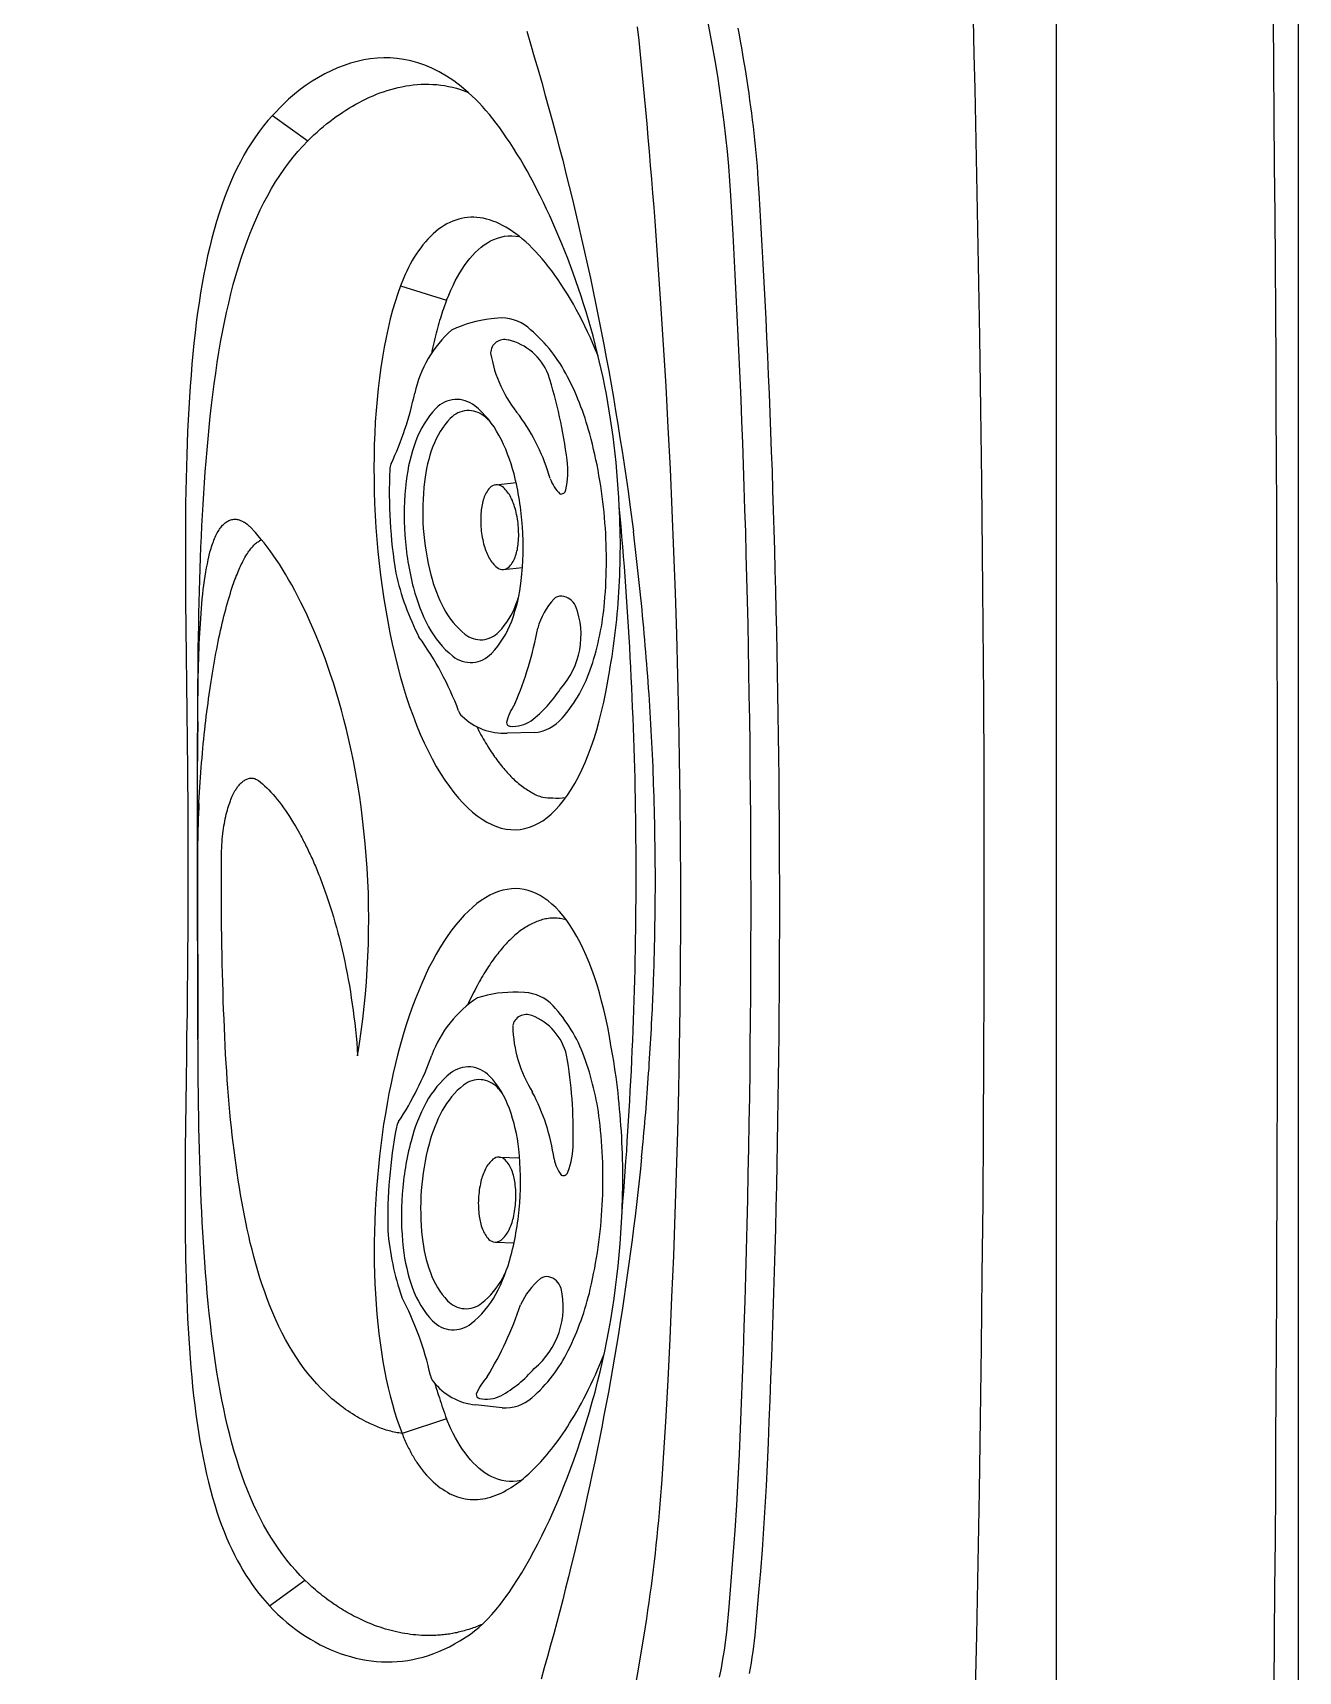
# Model space of a CAD drawing. Extents: x 832 to 912, y 781 to 934.
# Drawn here: x 898.02 to 912.02, y 835.81 to 853.93 of the extents above; entities that cross this region are included whole.
import ezdxf

# ---------------------------------------------------------------- set-up
doc = ezdxf.new("R2010")
doc.units = 0
doc.header["$MEASUREMENT"] = 0
doc.layers.add('1', color=4, linetype='Continuous')
doc.layers.add('SPA', color=2, linetype='Continuous')

# ---------------------------------------------------------------- blocks, each defined once
blk = doc.blocks.new('STANDARD')
at = {"layer": '1', "color": 2}
for p, q in [((0.984, 2.3), (1.28, 2.282)), ((1.162, 0.474), (0.952, 0.472)), ((1.166, -0.466), (0.941, -0.471)), ((0.984, -2.3), (1.056, -2.298))]:
    blk.add_line(p, q, dxfattribs=at)
blk.add_lwpolyline([(0.984, 2.3, 0.194738), (0.662, 2.17, 0.099647), (0.288, 1.626, 0.057272), (0.082, 0.936, 0.043868), (0, 0, 0.043868), (0.082, -0.936, 0.057272), (0.288, -1.626, 0.099647), (0.662, -2.17, 0.194738), (0.984, -2.3, 0.194738)], format="xyb", dxfattribs=at)
for points in [[(1.536, -1.445, 0.188918), (1.753, -1.364, 0.101146), (2.005, -1.027, 0.059435), (2.15, -0.592, 0.045845), (2.216, -0.001, 0.045845), (2.173, 0.591, 0.059435), (2.045, 1.032, 0.101146), (1.806, 1.379, 0.188918), (1.592, 1.468, 0.188918), (1.376, 1.387, 0.101146), (1.123, 1.05, 0.059435), (0.978, 0.615, 0.045845), (0.913, 0.024, 0.045845), (0.955, -0.568, 0.059435), (1.083, -1.009, 0.101146), (1.322, -1.356, 0.188918)], [(1.166, -0.466, 0.191184), (1.234, -0.439, 0.100578), (1.312, -0.328, 0.058587), (1.354, -0.186, 0.045064), (1.371, 0.005, 0.045064), (1.353, 0.196, 0.058587), (1.309, 0.337, 0.100578), (1.231, 0.447, 0.191184), (1.162, 0.474, 0.191184), (1.095, 0.447, 0.100578), (1.017, 0.336, 0.058587), (0.974, 0.194, 0.045064), (0.958, 0.003, 0.045064), (0.976, -0.188, 0.058587), (1.019, -0.329, 0.100578), (1.098, -0.44, 0.191184)]]:
    blk.add_lwpolyline(points, format="xyb", close=True, dxfattribs=at)
at = {"layer": '1', "color": 3}
for points in [[(1.414, -1.311, 0.188918), (1.603, -1.241, 0.101146), (1.823, -0.947, 0.059435), (1.949, -0.568, 0.045845), (2.007, -0.053, 0.045845), (1.969, 0.464, 0.059435), (1.858, 0.848, 0.101146), (1.65, 1.15, 0.188918), (1.463, 1.227, 0.188918), (1.274, 1.157, 0.101146), (1.055, 0.863, 0.010554), (1.026, 0.798, 0.045845)], [(1.172, -1.175, 0.021992), (1.228, -1.234, 0.188918), (1.414, -1.311, 0.188918)]]:
    blk.add_lwpolyline(points, format="xyb", dxfattribs=at)
for centre, radius, start, end in [((1.183, 1.847), 0.366, 80.8518, 118.9625), ((1.235, 2.165), 0.0439, 357.8341, 81.7245), ((1.724, 1.025), 1.349, 122.169, 142.4355), ((0.568, 2.431), 0.76, 322.2664, 339.394), ((1.258, 1.195), 0.889, 132.7569, 196.3026), ((4.562, 0.132), 3.857, 151.6164, 164.6623), ((0.095, 1.439), 0.801, 312.5754, 339.0523), ((0.583, 1.008), 0.188, 199.4752, 259.1487), ((0.567, 0.925), 0.103, 259.1487, 312.5754), ((1.287, -0.625), 0.931, 162.2988, 182.6181), ((0.453, -0.355), 0.0541, 73.5871, 165.6626), ((0.16, -0.575), 0.411, 13.2926, 41.4318), ((2.731, -0.06), 2.211, 190.9737, 211.2098), ((5.417, -0.499), 5.062, 181.9016, 192.9406), ((-0.343, -2.033), 1.443, 4.4001, 34.9907), ((1.085, -1.451), 0.629, 196.8623, 251.9047), ((0.943, -1.903), 0.155, 249.9578, 352.6608)]:
    blk.add_arc(centre, radius, start, end, dxfattribs=at)
at = {"layer": '1', "color": 2}
for centre, radius, start, end in [((1.254, 1.613), 0.669, 40.7757, 87.76), ((1.634, 1.941), 0.168, 15.685, 40.7757), ((5.174, 2.935), 3.51, 195.685, 210.8178), ((-0.652, -0.001), 3.033, 7.7761, 22.0333), ((-3.284, 0.004), 5.652, 352.4729, 4.1121), ((5.378, -2.583), 3.559, 149.904, 163.1848), ((2.153, -0.714), 0.168, 329.904, 352.4729), ((0.729, -1.167), 1.301, 306.4998, 342.6906), ((1.026, -0.938), 1.361, 271.2926, 290.5173)]:
    blk.add_arc(centre, radius, start, end, dxfattribs=at)
blk = doc.blocks.new('2010SOVEREIGN')
at = {"layer": '1', "color": 3}
blk.add_line((76.984, 12.062), (76.984, 80.643), dxfattribs=at)
blk.add_arc((-926.003, 46.385), 1005.433, 358.018772, 1.977457, dxfattribs=at)
at = {"layer": 'SPA', "color": 3, "linetype": 'Continuous'}
for p, q in [((68.314, 55.046), (68.705, 54.763)), ((69.731, 53.163), (70.24, 53.001)), ((68.012, 50.541), (67.999, 50.549)), ((70.24, 40.632), (69.749, 40.471)), ((68.281, 38.566), (68.674, 38.849))]:
    blk.add_line(p, q, dxfattribs=at)
at = {"layer": 'SPA', "color": 4}
blk.add_lwpolyline([(12, 92.705), (67.658, 92.705, -0.414214), (79.658, 80.705), (79.658, 12, -0.414214), (67.658, 0), (12, 0, -0.414214), (0, 12), (0, 80.705, -0.414214)], format="xyb", close=True, dxfattribs=at)
at = {"layer": 'SPA', "color": 3, "linetype": 'Continuous'}
for points in [[(73.384, 54.16), (73.373, 54.323), (73.36, 54.486), (73.345, 54.648), (73.328, 54.809), (73.31, 54.971), (73.289, 55.132), (73.267, 55.292), (73.242, 55.453), (73.217, 55.613), (73.189, 55.773), (73.16, 55.933), (73.129, 56.093)], [(71.126, 55.978), (71.168, 55.836), (71.21, 55.694), (71.252, 55.551), (71.292, 55.409), (71.332, 55.266), (71.372, 55.123), (71.411, 54.98), (71.449, 54.837), (71.487, 54.693), (71.524, 54.549), (71.56, 54.405), (71.596, 54.261), (71.631, 54.116), (71.666, 53.972), (71.7, 53.827), (71.734, 53.682), (71.766, 53.536), (71.799, 53.391), (71.83, 53.245), (71.861, 53.099), (71.891, 52.953), (71.921, 52.807), (71.95, 52.661), (71.978, 52.514), (72.006, 52.367), (72.033, 52.22), (72.059, 52.073), (72.085, 51.926), (72.11, 51.778), (72.135, 51.63), (72.158, 51.482), (72.181, 51.334), (72.204, 51.186), (72.226, 51.038), (72.247, 50.889), (72.267, 50.741), (72.306, 50.443)], [(73.461, 56.009), (73.474, 55.937), (73.487, 55.865), (73.5, 55.793), (73.513, 55.72), (73.525, 55.648), (73.537, 55.576), (73.549, 55.504), (73.56, 55.431), (73.571, 55.359), (73.581, 55.286), (73.591, 55.214), (73.601, 55.141), (73.611, 55.069), (73.62, 54.996), (73.629, 54.923), (73.637, 54.85), (73.645, 54.777), (73.652, 54.704), (73.659, 54.631), (73.666, 54.558), (73.673, 54.485), (73.679, 54.411), (73.684, 54.338), (73.694, 54.19)], [(70.484, 55.297), (70.401, 55.366), (70.319, 55.427), (70.238, 55.48), (70.157, 55.527), (70.078, 55.567), (69.999, 55.6), (69.921, 55.628), (69.844, 55.649), (69.768, 55.665), (69.692, 55.676), (69.618, 55.681), (69.545, 55.682), (69.471, 55.679), (69.397, 55.671), (69.324, 55.659), (69.251, 55.643), (69.178, 55.623), (69.106, 55.599), (69.034, 55.571), (68.963, 55.54), (68.893, 55.505), (68.823, 55.466), (68.755, 55.424), (68.688, 55.379), (68.622, 55.331), (68.557, 55.28), (68.494, 55.225), (68.432, 55.168), (68.314, 55.046)], [(68.705, 54.763), (68.739, 54.797), (68.773, 54.83), (68.808, 54.861), (68.843, 54.892), (68.878, 54.922), (68.914, 54.951), (68.949, 54.979), (68.985, 55.006), (69.02, 55.032), (69.056, 55.057), (69.092, 55.082), (69.128, 55.105), (69.165, 55.128), (69.201, 55.149), (69.238, 55.17), (69.275, 55.19), (69.313, 55.209), (69.35, 55.228), (69.388, 55.246), (69.427, 55.263), (69.465, 55.279), (69.504, 55.294), (69.544, 55.308), (69.584, 55.321), (69.624, 55.333), (69.664, 55.344), (69.705, 55.354), (69.747, 55.363), (69.788, 55.371), (69.83, 55.378), (69.872, 55.383), (69.915, 55.387), (69.958, 55.39), (70.001, 55.391), (70.044, 55.391), (70.088, 55.389), (70.131, 55.386), (70.175, 55.381), (70.219, 55.375), (70.263, 55.367), (70.307, 55.357), (70.351, 55.345), (70.395, 55.331), (70.484, 55.298)], [(72.15, 50.725), (72.145, 50.821), (72.139, 50.917), (72.132, 51.013), (72.123, 51.109), (72.114, 51.206), (72.104, 51.302), (72.093, 51.398), (72.081, 51.494), (72.068, 51.591), (72.054, 51.686), (72.039, 51.779), (72.024, 51.871), (72.008, 51.962), (71.99, 52.053), (71.971, 52.146), (71.951, 52.239), (71.929, 52.332), (71.907, 52.425), (71.884, 52.516), (71.86, 52.607), (71.835, 52.697), (71.81, 52.786), (71.783, 52.874), (71.756, 52.961), (71.728, 53.048), (71.7, 53.133), (71.671, 53.217), (71.641, 53.3), (71.611, 53.383), (71.58, 53.464), (71.548, 53.545), (71.516, 53.625), (71.483, 53.704), (71.45, 53.782), (71.416, 53.859), (71.382, 53.935), (71.347, 54.009), (71.312, 54.083), (71.276, 54.155), (71.24, 54.226), (71.204, 54.296), (71.167, 54.364), (71.13, 54.431), (71.093, 54.496), (71.056, 54.56), (71.018, 54.622), (70.98, 54.683), (70.942, 54.742), (70.904, 54.799), (70.866, 54.854), (70.828, 54.907), (70.79, 54.958), (70.752, 55.008), (70.714, 55.055), (70.675, 55.101), (70.637, 55.144), (70.599, 55.186), (70.56, 55.225), (70.484, 55.297)], [(68.314, 55.046), (68.265, 54.991), (68.217, 54.932), (68.171, 54.871), (68.126, 54.808), (68.082, 54.743), (68.04, 54.675), (67.999, 54.605), (67.96, 54.533), (67.922, 54.458), (67.885, 54.381), (67.85, 54.302), (67.817, 54.221), (67.785, 54.138), (67.754, 54.052), (67.725, 53.964), (67.697, 53.874), (67.67, 53.782), (67.645, 53.688), (67.621, 53.592), (67.598, 53.494), (67.577, 53.394), (67.557, 53.292), (67.537, 53.188), (67.52, 53.083), (67.503, 52.975), (67.487, 52.866), (67.472, 52.755), (67.459, 52.642), (67.446, 52.528), (67.434, 52.411), (67.424, 52.294), (67.414, 52.174), (67.405, 52.053), (67.397, 51.93), (67.389, 51.806), (67.383, 51.68), (67.377, 51.552), (67.371, 51.423), (67.367, 51.293), (67.363, 51.161), (67.36, 51.028), (67.357, 50.893), (67.355, 50.756), (67.353, 50.618), (67.352, 50.478), (67.352, 50.336), (67.352, 50.192), (67.352, 50.047), (67.353, 49.901), (67.354, 49.753), (67.355, 49.604), (67.356, 49.453), (67.358, 49.302), (67.36, 49.149), (67.362, 48.994), (67.364, 48.839), (67.365, 48.683), (67.367, 48.526), (67.369, 48.368), (67.371, 48.209), (67.373, 48.05), (67.374, 47.89), (67.376, 47.729), (67.378, 47.406)], [(67.488, 48.345), (67.489, 48.481), (67.49, 48.616), (67.491, 48.751), (67.492, 48.885), (67.493, 49.018), (67.495, 49.15), (67.497, 49.28), (67.499, 49.41), (67.501, 49.537), (67.504, 49.664), (67.507, 49.788), (67.511, 49.911), (67.514, 50.032), (67.519, 50.153), (67.523, 50.272), (67.529, 50.391), (67.534, 50.509), (67.541, 50.627), (67.547, 50.745), (67.555, 50.864), (67.563, 50.983), (67.572, 51.103), (67.581, 51.224), (67.591, 51.346), (67.602, 51.47), (67.614, 51.594), (67.627, 51.717), (67.64, 51.84), (67.655, 51.96), (67.67, 52.079), (67.687, 52.197), (67.704, 52.313), (67.722, 52.427), (67.742, 52.539), (67.762, 52.649), (67.784, 52.758), (67.807, 52.865), (67.831, 52.97), (67.856, 53.073), (67.882, 53.175), (67.91, 53.274), (67.939, 53.372), (67.969, 53.468), (68.001, 53.562), (68.034, 53.654), (68.069, 53.744), (68.104, 53.831), (68.142, 53.917), (68.18, 54), (68.221, 54.081), (68.262, 54.16), (68.305, 54.236), (68.35, 54.31), (68.396, 54.382), (68.444, 54.451), (68.493, 54.518), (68.544, 54.583), (68.596, 54.646), (68.705, 54.763)], [(73.694, 54.19), (73.705, 53.996), (73.717, 53.8), (73.728, 53.602), (73.738, 53.403), (73.749, 53.203), (73.759, 53), (73.769, 52.797), (73.779, 52.592), (73.788, 52.385), (73.797, 52.177), (73.806, 51.968), (73.815, 51.757), (73.823, 51.545), (73.831, 51.331), (73.839, 51.116), (73.846, 50.899), (73.853, 50.681), (73.859, 50.461), (73.866, 50.241), (73.872, 50.018), (73.877, 49.795), (73.883, 49.57), (73.888, 49.343), (73.892, 49.116), (73.897, 48.887), (73.901, 48.656), (73.904, 48.425), (73.908, 48.191), (73.91, 47.957), (73.913, 47.721), (73.915, 47.484), (73.917, 47.247), (73.918, 47.009), (73.919, 46.772), (73.92, 46.535), (73.92, 46.297), (73.92, 46.06), (73.919, 45.822), (73.918, 45.585), (73.917, 45.348), (73.915, 45.11), (73.913, 44.873), (73.91, 44.635), (73.908, 44.398), (73.904, 44.161), (73.901, 43.923), (73.896, 43.686), (73.892, 43.449), (73.887, 43.211), (73.882, 42.974), (73.876, 42.737), (73.87, 42.5), (73.863, 42.263), (73.856, 42.025), (73.849, 41.788), (73.841, 41.551), (73.833, 41.314), (73.824, 41.077), (73.815, 40.84), (73.805, 40.603), (73.795, 40.367), (73.785, 40.13), (73.773, 39.893), (73.76, 39.656), (73.745, 39.42), (73.729, 39.184), (73.711, 38.948), (73.691, 38.712), (73.648, 38.24)], [(73.338, 38.276), (73.364, 38.556), (73.389, 38.837), (73.411, 39.118), (73.431, 39.399), (73.449, 39.68), (73.464, 39.961), (73.478, 40.243), (73.49, 40.524), (73.501, 40.806), (73.512, 41.088), (73.522, 41.369), (73.532, 41.651), (73.541, 41.933), (73.549, 42.215), (73.557, 42.497), (73.564, 42.779), (73.571, 43.062), (73.577, 43.344), (73.583, 43.626), (73.588, 43.908), (73.592, 44.19), (73.596, 44.473), (73.599, 44.755), (73.602, 45.037), (73.604, 45.319), (73.605, 45.602), (73.606, 45.884), (73.607, 46.166), (73.607, 46.449), (73.606, 46.729), (73.605, 47.007), (73.604, 47.284), (73.602, 47.558), (73.599, 47.83), (73.596, 48.101), (73.592, 48.369), (73.588, 48.635), (73.584, 48.899), (73.579, 49.161), (73.574, 49.421), (73.568, 49.679), (73.561, 49.935), (73.555, 50.189), (73.548, 50.44), (73.54, 50.689), (73.532, 50.937), (73.524, 51.181), (73.515, 51.424), (73.506, 51.665), (73.497, 51.903), (73.487, 52.139), (73.477, 52.373), (73.466, 52.604), (73.455, 52.834), (73.444, 53.06), (73.433, 53.285), (73.421, 53.507), (73.409, 53.727), (73.384, 54.16)], [(71.916, 52.387), (71.888, 52.455), (71.859, 52.522), (71.83, 52.588), (71.8, 52.653), (71.769, 52.717), (71.738, 52.779), (71.707, 52.84), (71.675, 52.9), (71.642, 52.958), (71.609, 53.015), (71.576, 53.07), (71.542, 53.125), (71.508, 53.177), (71.474, 53.228), (71.439, 53.278), (71.404, 53.326), (71.368, 53.372), (71.333, 53.416), (71.297, 53.459), (71.261, 53.5), (71.224, 53.54), (71.188, 53.577), (71.152, 53.613), (71.115, 53.647), (71.078, 53.679), (71.042, 53.709), (71.005, 53.737), (70.969, 53.763), (70.932, 53.787), (70.896, 53.809), (70.86, 53.83), (70.824, 53.848), (70.788, 53.864), (70.752, 53.878), (70.716, 53.89), (70.68, 53.9), (70.645, 53.908), (70.61, 53.914), (70.576, 53.918), (70.541, 53.92), (70.507, 53.92), (70.473, 53.918), (70.44, 53.914), (70.407, 53.907), (70.374, 53.899), (70.341, 53.889), (70.308, 53.877), (70.276, 53.862), (70.244, 53.846), (70.213, 53.828), (70.182, 53.808), (70.151, 53.786), (70.121, 53.762), (70.091, 53.736), (70.062, 53.708), (70.033, 53.679), (70.006, 53.648), (69.979, 53.616), (69.954, 53.583), (69.929, 53.549), (69.905, 53.513), (69.882, 53.477), (69.86, 53.44), (69.839, 53.402), (69.818, 53.364), (69.799, 53.324), (69.781, 53.285), (69.763, 53.244), (69.731, 53.163)], [(70.24, 53.001), (70.264, 53.059), (70.287, 53.114), (70.312, 53.166), (70.336, 53.215), (70.361, 53.261), (70.386, 53.304), (70.412, 53.346), (70.439, 53.386), (70.467, 53.425), (70.496, 53.462), (70.526, 53.496), (70.557, 53.529), (70.589, 53.56), (70.622, 53.588), (70.656, 53.614), (70.692, 53.637), (70.727, 53.658), (70.764, 53.675), (70.802, 53.69), (70.841, 53.701), (70.88, 53.709), (70.92, 53.714), (70.961, 53.715), (71.045, 53.706)], [(69.731, 53.163), (69.7, 53.077), (69.671, 52.986), (69.644, 52.893), (69.618, 52.795), (69.594, 52.694), (69.571, 52.59), (69.55, 52.483), (69.531, 52.373), (69.513, 52.259), (69.497, 52.143), (69.483, 52.025), (69.471, 51.904), (69.461, 51.782), (69.452, 51.658), (69.446, 51.532), (69.441, 51.405), (69.438, 51.277), (69.437, 51.148), (69.438, 51.018), (69.44, 50.887), (69.445, 50.755), (69.451, 50.623), (69.459, 50.49), (69.469, 50.357), (69.481, 50.224), (69.495, 50.092), (69.51, 49.961), (69.527, 49.831), (69.546, 49.702), (69.567, 49.574), (69.59, 49.448), (69.614, 49.323), (69.64, 49.201), (69.668, 49.08), (69.697, 48.961), (69.728, 48.845), (69.761, 48.731), (69.795, 48.62), (69.832, 48.511), (69.869, 48.405), (69.909, 48.303), (69.95, 48.204), (69.992, 48.109), (70.035, 48.018), (70.08, 47.931), (70.126, 47.847), (70.173, 47.768), (70.222, 47.694), (70.271, 47.624), (70.321, 47.558), (70.371, 47.497), (70.423, 47.441), (70.474, 47.389), (70.527, 47.342), (70.58, 47.3), (70.633, 47.263), (70.686, 47.231), (70.739, 47.204), (70.792, 47.183), (70.845, 47.166), (70.898, 47.154), (70.951, 47.148), (71.003, 47.147), (71.055, 47.151), (71.106, 47.16), (71.156, 47.174), (71.206, 47.194), (71.255, 47.218), (71.304, 47.247), (71.351, 47.282), (71.398, 47.321), (71.444, 47.366), (71.489, 47.415), (71.533, 47.469), (71.576, 47.528), (71.618, 47.591), (71.659, 47.66), (71.698, 47.732), (71.736, 47.809), (71.772, 47.89), (71.807, 47.975), (71.84, 48.063), (71.871, 48.155), (71.901, 48.251), (71.929, 48.35), (71.955, 48.453), (71.98, 48.558), (72.002, 48.667), (72.041, 48.893)], [(67.624, 50.216), (67.63, 50.237), (67.636, 50.257), (67.642, 50.276), (67.648, 50.296), (67.655, 50.314), (67.661, 50.332), (67.668, 50.35), (67.675, 50.367), (67.682, 50.383), (67.69, 50.399), (67.697, 50.414), (67.705, 50.429), (67.713, 50.443), (67.721, 50.456), (67.729, 50.469), (67.738, 50.481), (67.746, 50.492), (67.755, 50.503), (67.764, 50.514), (67.774, 50.523), (67.783, 50.532), (67.793, 50.54), (67.803, 50.548), (67.813, 50.554), (67.823, 50.56), (67.834, 50.566), (67.844, 50.57), (67.855, 50.574), (67.866, 50.577), (67.878, 50.579), (67.889, 50.58), (67.901, 50.58), (67.912, 50.58), (67.924, 50.578), (67.936, 50.576), (67.948, 50.572), (67.961, 50.568), (67.973, 50.563), (67.999, 50.549)], [(68.063, 50.499), (68.059, 50.502), (68.056, 50.505), (68.053, 50.508), (68.05, 50.511), (68.047, 50.514), (68.043, 50.517), (68.04, 50.519), (68.037, 50.522), (68.034, 50.525), (68.03, 50.527), (68.027, 50.53), (68.024, 50.532), (68.021, 50.535), (68.018, 50.537), (68.015, 50.539), (68.011, 50.541), (68.008, 50.543), (68.005, 50.545), (67.999, 50.549)], [(72.041, 48.893), (72.051, 48.95), (72.061, 49.006), (72.07, 49.063), (72.078, 49.121), (72.087, 49.179), (72.095, 49.237), (72.102, 49.296), (72.109, 49.355), (72.116, 49.414), (72.122, 49.473), (72.128, 49.533), (72.133, 49.593), (72.138, 49.653), (72.142, 49.714), (72.146, 49.774), (72.15, 49.836), (72.153, 49.897), (72.156, 49.959), (72.158, 50.021), (72.159, 50.083), (72.161, 50.146), (72.161, 50.209), (72.162, 50.272), (72.162, 50.336), (72.161, 50.4), (72.16, 50.464), (72.158, 50.529), (72.156, 50.594), (72.15, 50.725)], [(72.181, 42.925), (72.19, 43.037), (72.199, 43.148), (72.208, 43.259), (72.216, 43.37), (72.224, 43.482), (72.232, 43.593), (72.239, 43.704), (72.246, 43.815), (72.253, 43.927), (72.26, 44.038), (72.266, 44.149), (72.272, 44.261), (72.278, 44.372), (72.284, 44.483), (72.289, 44.595), (72.294, 44.706), (72.299, 44.818), (72.303, 44.929), (72.307, 45.041), (72.311, 45.152), (72.315, 45.264), (72.318, 45.375), (72.321, 45.486), (72.324, 45.598), (72.326, 45.709), (72.328, 45.821), (72.33, 45.932), (72.332, 46.044), (72.333, 46.155), (72.334, 46.267), (72.335, 46.378), (72.336, 46.49), (72.336, 46.601), (72.336, 46.713), (72.336, 46.824), (72.335, 46.936), (72.334, 47.048), (72.333, 47.159), (72.332, 47.271), (72.33, 47.382), (72.328, 47.494), (72.326, 47.605), (72.324, 47.717), (72.321, 47.829), (72.318, 47.94), (72.315, 48.052), (72.311, 48.163), (72.307, 48.275), (72.303, 48.386), (72.298, 48.498), (72.294, 48.61), (72.289, 48.721), (72.283, 48.833), (72.278, 48.944), (72.272, 49.055), (72.266, 49.167), (72.26, 49.278), (72.253, 49.39), (72.246, 49.501), (72.239, 49.612), (72.231, 49.724), (72.223, 49.835), (72.215, 49.946), (72.207, 50.057), (72.198, 50.169), (72.189, 50.28), (72.18, 50.391), (72.17, 50.502), (72.15, 50.725)], [(69.257, 44.648), (69.278, 44.782), (69.297, 44.918), (69.314, 45.054), (69.329, 45.191), (69.343, 45.329), (69.354, 45.467), (69.363, 45.606), (69.37, 45.745), (69.375, 45.885), (69.378, 46.025), (69.379, 46.165), (69.378, 46.304), (69.375, 46.444), (69.369, 46.583), (69.362, 46.721), (69.352, 46.859), (69.341, 46.996), (69.327, 47.132), (69.312, 47.267), (69.295, 47.401), (69.276, 47.533), (69.255, 47.661), (69.233, 47.786), (69.21, 47.908), (69.185, 48.027), (69.159, 48.143), (69.133, 48.256), (69.105, 48.365), (69.077, 48.471), (69.048, 48.574), (69.018, 48.673), (68.988, 48.77), (68.958, 48.863), (68.927, 48.953), (68.896, 49.04), (68.864, 49.126), (68.831, 49.209), (68.799, 49.29), (68.765, 49.368), (68.732, 49.444), (68.698, 49.518), (68.664, 49.59), (68.63, 49.66), (68.596, 49.727), (68.562, 49.792), (68.528, 49.854), (68.493, 49.915), (68.459, 49.973), (68.425, 50.029), (68.391, 50.082), (68.357, 50.134), (68.324, 50.183), (68.29, 50.23), (68.257, 50.275), (68.224, 50.318), (68.191, 50.358), (68.158, 50.397), (68.126, 50.433), (68.063, 50.499)], [(72.525, 47.777), (72.523, 47.844), (72.52, 47.911), (72.517, 47.978), (72.514, 48.045), (72.51, 48.112), (72.507, 48.179), (72.503, 48.246), (72.5, 48.313), (72.496, 48.38), (72.492, 48.446), (72.488, 48.513), (72.483, 48.58), (72.479, 48.647), (72.474, 48.714), (72.469, 48.781), (72.465, 48.847), (72.46, 48.914), (72.454, 48.981), (72.449, 49.047), (72.444, 49.114), (72.438, 49.181), (72.432, 49.247), (72.427, 49.314), (72.421, 49.381), (72.414, 49.447), (72.408, 49.514), (72.402, 49.58), (72.395, 49.647), (72.388, 49.713), (72.382, 49.78), (72.375, 49.846), (72.368, 49.913), (72.36, 49.979), (72.353, 50.045), (72.345, 50.112), (72.338, 50.178), (72.33, 50.244), (72.322, 50.31), (72.306, 50.443)], [(67.486, 47.907), (67.487, 47.978), (67.487, 48.049), (67.487, 48.119), (67.487, 48.188), (67.488, 48.256), (67.488, 48.324), (67.489, 48.392), (67.489, 48.459), (67.49, 48.525), (67.491, 48.591), (67.492, 48.656), (67.493, 48.72), (67.494, 48.784), (67.495, 48.847), (67.497, 48.909), (67.498, 48.97), (67.5, 49.03), (67.502, 49.09), (67.504, 49.148), (67.506, 49.206), (67.509, 49.263), (67.512, 49.319), (67.515, 49.374), (67.518, 49.429), (67.522, 49.484), (67.525, 49.539), (67.53, 49.592), (67.534, 49.646), (67.539, 49.699), (67.545, 49.751), (67.55, 49.802), (67.557, 49.852), (67.563, 49.902), (67.57, 49.951), (67.578, 49.998), (67.586, 50.044), (67.595, 50.089), (67.604, 50.133), (67.624, 50.216)], [(67.893, 49.892), (67.9, 49.913), (67.908, 49.933), (67.915, 49.952), (67.923, 49.971), (67.931, 49.99), (67.938, 50.009), (67.946, 50.027), (67.954, 50.045), (67.962, 50.062), (67.97, 50.08), (67.978, 50.096), (67.986, 50.113), (67.995, 50.128), (68.003, 50.144), (68.011, 50.159), (68.02, 50.174), (68.028, 50.188), (68.037, 50.201), (68.046, 50.215), (68.055, 50.227), (68.063, 50.24), (68.072, 50.251), (68.081, 50.263), (68.091, 50.273), (68.1, 50.284), (68.109, 50.293), (68.118, 50.302), (68.128, 50.311), (68.137, 50.319), (68.147, 50.326), (68.157, 50.332), (68.166, 50.338), (68.176, 50.344), (68.196, 50.352)], [(67.486, 46.825), (67.486, 46.882), (67.487, 46.94), (67.488, 46.997), (67.489, 47.054), (67.49, 47.111), (67.491, 47.168), (67.493, 47.225), (67.495, 47.282), (67.497, 47.338), (67.5, 47.395), (67.502, 47.451), (67.505, 47.506), (67.508, 47.562), (67.512, 47.617), (67.515, 47.672), (67.519, 47.726), (67.523, 47.78), (67.527, 47.834), (67.531, 47.887), (67.536, 47.94), (67.54, 47.993), (67.545, 48.045), (67.55, 48.097), (67.555, 48.149), (67.56, 48.2), (67.566, 48.251), (67.571, 48.301), (67.577, 48.351), (67.583, 48.401), (67.589, 48.45), (67.595, 48.499), (67.602, 48.548), (67.608, 48.596), (67.615, 48.644), (67.622, 48.691), (67.629, 48.738), (67.636, 48.785), (67.643, 48.831), (67.651, 48.877), (67.658, 48.922), (67.666, 48.967), (67.674, 49.011), (67.682, 49.055), (67.69, 49.099), (67.698, 49.142), (67.706, 49.185), (67.715, 49.227), (67.723, 49.269), (67.732, 49.31), (67.741, 49.351), (67.75, 49.391), (67.76, 49.431), (67.769, 49.47), (67.778, 49.508), (67.788, 49.546), (67.798, 49.584), (67.808, 49.621), (67.818, 49.657), (67.828, 49.692), (67.839, 49.727), (67.849, 49.762), (67.86, 49.796), (67.871, 49.828), (67.893, 49.892)], [(67.488, 48.345), (67.488, 48.323), (67.488, 48.301), (67.488, 48.28), (67.488, 48.258), (67.488, 48.236), (67.487, 48.214), (67.487, 48.192), (67.487, 48.17), (67.487, 48.148), (67.487, 48.126), (67.487, 48.105), (67.487, 48.083), (67.487, 48.061), (67.487, 48.039), (67.487, 48.017), (67.487, 47.995), (67.487, 47.973), (67.487, 47.951), (67.486, 47.907)], [(67.486, 46.882), (67.486, 46.917), (67.486, 46.951), (67.486, 46.986), (67.486, 47.02), (67.486, 47.055), (67.486, 47.09), (67.486, 47.124), (67.486, 47.159), (67.486, 47.193), (67.486, 47.228), (67.486, 47.262), (67.486, 47.297), (67.486, 47.331), (67.486, 47.365), (67.486, 47.4), (67.486, 47.434), (67.486, 47.468), (67.486, 47.503), (67.486, 47.537), (67.486, 47.571), (67.486, 47.605), (67.486, 47.639), (67.486, 47.673), (67.486, 47.707), (67.486, 47.74), (67.486, 47.774), (67.486, 47.808), (67.486, 47.841), (67.486, 47.907)], [(67.893, 47.563), (67.9, 47.576), (67.908, 47.588), (67.915, 47.599), (67.923, 47.61), (67.93, 47.621), (67.938, 47.631), (67.946, 47.641), (67.954, 47.65), (67.962, 47.658), (67.97, 47.666), (67.978, 47.674), (67.987, 47.681), (67.995, 47.687), (68.004, 47.693), (68.013, 47.698), (68.023, 47.703), (68.032, 47.707), (68.041, 47.711), (68.051, 47.714), (68.06, 47.716), (68.07, 47.717), (68.08, 47.718), (68.09, 47.718), (68.1, 47.717), (68.109, 47.715), (68.119, 47.712), (68.129, 47.708), (68.139, 47.703), (68.159, 47.691)], [(68.159, 47.691), (68.182, 47.673), (68.205, 47.653), (68.228, 47.633), (68.252, 47.611), (68.275, 47.587), (68.298, 47.563), (68.322, 47.537), (68.345, 47.51), (68.368, 47.482), (68.391, 47.453), (68.414, 47.422), (68.436, 47.391), (68.459, 47.359), (68.481, 47.326), (68.504, 47.292), (68.526, 47.257), (68.548, 47.221), (68.57, 47.185), (68.612, 47.11)], [(72.548, 46.353), (72.548, 46.389), (72.548, 46.425), (72.549, 46.46), (72.549, 46.496), (72.549, 46.532), (72.549, 46.567), (72.549, 46.603), (72.549, 46.638), (72.549, 46.674), (72.549, 46.71), (72.548, 46.745), (72.548, 46.781), (72.548, 46.816), (72.548, 46.852), (72.547, 46.888), (72.547, 46.923), (72.546, 46.959), (72.546, 46.994), (72.545, 47.03), (72.545, 47.066), (72.544, 47.101), (72.544, 47.137), (72.543, 47.172), (72.542, 47.208), (72.542, 47.244), (72.541, 47.279), (72.54, 47.315), (72.539, 47.35), (72.538, 47.386), (72.537, 47.422), (72.536, 47.457), (72.535, 47.493), (72.534, 47.528), (72.533, 47.564), (72.532, 47.599), (72.53, 47.635), (72.529, 47.671), (72.528, 47.706), (72.525, 47.777)], [(67.75, 46.808), (67.75, 46.843), (67.751, 46.878), (67.752, 46.912), (67.754, 46.946), (67.755, 46.979), (67.758, 47.011), (67.76, 47.043), (67.763, 47.073), (67.767, 47.104), (67.77, 47.133), (67.774, 47.162), (67.778, 47.189), (67.783, 47.217), (67.788, 47.243), (67.793, 47.269), (67.798, 47.294), (67.804, 47.318), (67.81, 47.341), (67.816, 47.364), (67.822, 47.385), (67.828, 47.407), (67.835, 47.427), (67.842, 47.446), (67.849, 47.465), (67.856, 47.483), (67.863, 47.501), (67.87, 47.517), (67.878, 47.533), (67.893, 47.563)], [(67.378, 47.406), (67.378, 47.404), (67.378, 47.402), (67.378, 47.4), (67.378, 47.398), (67.378, 47.396), (67.378, 47.394), (67.378, 47.392), (67.378, 47.39), (67.378, 47.388), (67.378, 47.386), (67.378, 47.384), (67.378, 47.382), (67.378, 47.38), (67.378, 47.377), (67.378, 47.375), (67.378, 47.373), (67.378, 47.371), (67.378, 47.369), (67.378, 47.365)], [(67.378, 47.365), (67.378, 47.338), (67.379, 47.311), (67.379, 47.284), (67.379, 47.257), (67.379, 47.23), (67.379, 47.203), (67.379, 47.175), (67.379, 47.148), (67.379, 47.121), (67.38, 47.094), (67.38, 47.067), (67.38, 47.04), (67.38, 47.013), (67.38, 46.986), (67.38, 46.959), (67.38, 46.932), (67.38, 46.905), (67.38, 46.878), (67.38, 46.825)], [(67.502, 47.436), (67.5, 47.406), (67.499, 47.375), (67.497, 47.344), (67.496, 47.314), (67.495, 47.283), (67.494, 47.252), (67.493, 47.222), (67.492, 47.191), (67.491, 47.16), (67.49, 47.129), (67.489, 47.099), (67.489, 47.068), (67.488, 47.037), (67.487, 47.006), (67.487, 46.976), (67.487, 46.945), (67.486, 46.914), (67.486, 46.883), (67.486, 46.822)], [(68.612, 47.11), (68.621, 47.094), (68.629, 47.078), (68.638, 47.062), (68.646, 47.046), (68.655, 47.03), (68.663, 47.014), (68.672, 46.997), (68.68, 46.98), (68.689, 46.963), (68.697, 46.946), (68.706, 46.929), (68.714, 46.911), (68.722, 46.893), (68.731, 46.875), (68.739, 46.857), (68.747, 46.839), (68.756, 46.821), (68.764, 46.802), (68.772, 46.783), (68.78, 46.764), (68.789, 46.745), (68.797, 46.726), (68.805, 46.706), (68.813, 46.687), (68.821, 46.667), (68.829, 46.647), (68.837, 46.627), (68.845, 46.606), (68.861, 46.565)], [(67.38, 46.825), (67.38, 46.682), (67.38, 46.54), (67.38, 46.398), (67.379, 46.256), (67.378, 46.114), (67.378, 45.973), (67.377, 45.832), (67.376, 45.691), (67.374, 45.55), (67.373, 45.41), (67.371, 45.271), (67.37, 45.131), (67.368, 44.993), (67.366, 44.856), (67.365, 44.72), (67.363, 44.586), (67.361, 44.453), (67.359, 44.32), (67.357, 44.19), (67.356, 44.06), (67.354, 43.932), (67.353, 43.805), (67.351, 43.68), (67.35, 43.556), (67.349, 43.434), (67.349, 43.313), (67.348, 43.193), (67.348, 43.075), (67.348, 42.96), (67.349, 42.846), (67.349, 42.734), (67.351, 42.624), (67.352, 42.514), (67.354, 42.404), (67.357, 42.295), (67.36, 42.186), (67.363, 42.075), (67.367, 41.965), (67.372, 41.854), (67.377, 41.743), (67.383, 41.633), (67.389, 41.523), (67.396, 41.414), (67.404, 41.306), (67.413, 41.199), (67.422, 41.093), (67.432, 40.989), (67.443, 40.886), (67.455, 40.784), (67.468, 40.684), (67.482, 40.585), (67.497, 40.488), (67.512, 40.392), (67.529, 40.297), (67.547, 40.204), (67.566, 40.112), (67.586, 40.022), (67.607, 39.934), (67.629, 39.847), (67.652, 39.764), (67.676, 39.683), (67.701, 39.605), (67.726, 39.529), (67.753, 39.456), (67.78, 39.386), (67.807, 39.319), (67.836, 39.253), (67.865, 39.191), (67.894, 39.13), (67.925, 39.072), (67.956, 39.015), (67.988, 38.959), (68.022, 38.905), (68.056, 38.852), (68.091, 38.8), (68.128, 38.751), (68.165, 38.702), (68.203, 38.655), (68.281, 38.566)], [(67.486, 46.825), (67.486, 46.828), (67.486, 46.831), (67.486, 46.833), (67.486, 46.836), (67.486, 46.839), (67.486, 46.842), (67.486, 46.845), (67.486, 46.848), (67.486, 46.851), (67.486, 46.854), (67.486, 46.856), (67.486, 46.859), (67.486, 46.862), (67.486, 46.865), (67.486, 46.868), (67.486, 46.871), (67.486, 46.874), (67.486, 46.877), (67.486, 46.882)], [(68.674, 38.849), (68.622, 38.901), (68.572, 38.956), (68.523, 39.012), (68.475, 39.07), (68.429, 39.13), (68.384, 39.193), (68.34, 39.257), (68.298, 39.324), (68.257, 39.392), (68.217, 39.463), (68.179, 39.535), (68.142, 39.61), (68.106, 39.686), (68.072, 39.765), (68.039, 39.845), (68.007, 39.927), (67.977, 40.011), (67.947, 40.097), (67.919, 40.184), (67.893, 40.274), (67.867, 40.365), (67.843, 40.457), (67.819, 40.551), (67.797, 40.647), (67.776, 40.744), (67.756, 40.843), (67.736, 40.943), (67.718, 41.045), (67.701, 41.148), (67.685, 41.253), (67.669, 41.359), (67.655, 41.467), (67.641, 41.575), (67.628, 41.686), (67.616, 41.797), (67.605, 41.91), (67.594, 42.024), (67.584, 42.138), (67.575, 42.252), (67.566, 42.364), (67.559, 42.476), (67.551, 42.587), (67.544, 42.698), (67.538, 42.809), (67.533, 42.921), (67.527, 43.033), (67.523, 43.147), (67.518, 43.261), (67.514, 43.377), (67.511, 43.494), (67.508, 43.612), (67.505, 43.732), (67.502, 43.854), (67.5, 43.978), (67.498, 44.103), (67.496, 44.231), (67.495, 44.359), (67.494, 44.489), (67.492, 44.621), (67.492, 44.754), (67.491, 44.888), (67.49, 45.023), (67.489, 45.158), (67.489, 45.295), (67.489, 45.432), (67.488, 45.57), (67.488, 45.708), (67.488, 45.847), (67.487, 45.985), (67.487, 46.124), (67.487, 46.263), (67.487, 46.402), (67.487, 46.542), (67.486, 46.822)], [(67.486, 46.822), (67.486, 46.722), (67.486, 46.621), (67.486, 46.521), (67.486, 46.421), (67.487, 46.321), (67.487, 46.221), (67.487, 46.121), (67.487, 46.021), (67.487, 45.921), (67.487, 45.822), (67.488, 45.722), (67.488, 45.622), (67.488, 45.523), (67.488, 45.424), (67.489, 45.324), (67.489, 45.225), (67.49, 45.126), (67.49, 45.028), (67.491, 44.83)], [(68.9, 40.923), (68.851, 40.971), (68.804, 41.022), (68.757, 41.075), (68.711, 41.13), (68.667, 41.188), (68.623, 41.248), (68.581, 41.31), (68.539, 41.374), (68.499, 41.441), (68.46, 41.51), (68.423, 41.582), (68.386, 41.655), (68.352, 41.73), (68.318, 41.806), (68.287, 41.882), (68.257, 41.959), (68.229, 42.037), (68.202, 42.115), (68.177, 42.193), (68.153, 42.271), (68.131, 42.349), (68.109, 42.427), (68.089, 42.504), (68.07, 42.581), (68.053, 42.657), (68.036, 42.732), (68.02, 42.807), (68.005, 42.882), (67.991, 42.958), (67.977, 43.035), (67.963, 43.113), (67.95, 43.193), (67.937, 43.273), (67.925, 43.354), (67.913, 43.437), (67.902, 43.519), (67.891, 43.603), (67.88, 43.686), (67.87, 43.77), (67.861, 43.855), (67.852, 43.94), (67.844, 44.026), (67.836, 44.113), (67.829, 44.201), (67.822, 44.29), (67.815, 44.381), (67.809, 44.473), (67.803, 44.567), (67.797, 44.663), (67.792, 44.76), (67.787, 44.858), (67.783, 44.956), (67.779, 45.055), (67.775, 45.155), (67.771, 45.256), (67.768, 45.357), (67.765, 45.458), (67.762, 45.56), (67.76, 45.663), (67.758, 45.766), (67.756, 45.869), (67.755, 45.972), (67.753, 46.076), (67.752, 46.18), (67.751, 46.284), (67.75, 46.389), (67.75, 46.493), (67.75, 46.598), (67.75, 46.808)], [(68.861, 46.565), (68.88, 46.514), (68.899, 46.462), (68.917, 46.408), (68.936, 46.354), (68.954, 46.299), (68.971, 46.242), (68.989, 46.185), (69.006, 46.127), (69.023, 46.067), (69.039, 46.007), (69.055, 45.945), (69.07, 45.883), (69.085, 45.82), (69.1, 45.755), (69.114, 45.69), (69.128, 45.625), (69.141, 45.558), (69.153, 45.491), (69.165, 45.424), (69.176, 45.356), (69.187, 45.287), (69.197, 45.218), (69.207, 45.149), (69.216, 45.078), (69.224, 45.008), (69.232, 44.937), (69.239, 44.865), (69.246, 44.793), (69.257, 44.648)], [(72.058, 44.76), (72.041, 44.862), (72.022, 44.963), (72.001, 45.062), (71.979, 45.159), (71.955, 45.253), (71.93, 45.344), (71.904, 45.433), (71.876, 45.519), (71.846, 45.601), (71.816, 45.681), (71.784, 45.757), (71.751, 45.83), (71.717, 45.899), (71.681, 45.966), (71.645, 46.028), (71.607, 46.087), (71.569, 46.143), (71.529, 46.194), (71.489, 46.242), (71.447, 46.286), (71.406, 46.325), (71.363, 46.361), (71.32, 46.392), (71.277, 46.419), (71.232, 46.442), (71.188, 46.461), (71.143, 46.476), (71.097, 46.487), (71.051, 46.494), (71.004, 46.496), (70.957, 46.494), (70.91, 46.488), (70.863, 46.478), (70.815, 46.464), (70.767, 46.445), (70.72, 46.423), (70.672, 46.396), (70.624, 46.365), (70.576, 46.33), (70.529, 46.291), (70.482, 46.248), (70.435, 46.202), (70.389, 46.151), (70.343, 46.097), (70.298, 46.039), (70.253, 45.977), (70.209, 45.912), (70.166, 45.843), (70.124, 45.771), (70.083, 45.695), (70.042, 45.616), (70.003, 45.533), (69.965, 45.448), (69.928, 45.36), (69.892, 45.269), (69.857, 45.175), (69.823, 45.078), (69.791, 44.979), (69.76, 44.878), (69.73, 44.775), (69.702, 44.669), (69.675, 44.562), (69.65, 44.454), (69.626, 44.344), (69.603, 44.232), (69.582, 44.119), (69.563, 44.005), (69.544, 43.89), (69.528, 43.774), (69.512, 43.657), (69.498, 43.539), (69.486, 43.421), (69.475, 43.302), (69.465, 43.182), (69.457, 43.063), (69.451, 42.943), (69.446, 42.824), (69.442, 42.706), (69.441, 42.588), (69.44, 42.471), (69.441, 42.355), (69.444, 42.24), (69.448, 42.126), (69.454, 42.014), (69.461, 41.902), (69.47, 41.792), (69.48, 41.684), (69.492, 41.578), (69.505, 41.473), (69.52, 41.37), (69.536, 41.268), (69.554, 41.169), (69.574, 41.072), (69.594, 40.978), (69.617, 40.886), (69.641, 40.797), (69.666, 40.711), (69.692, 40.628), (69.749, 40.471)], [(72.517, 45.185), (72.518, 45.214), (72.52, 45.243), (72.521, 45.272), (72.522, 45.301), (72.523, 45.331), (72.525, 45.36), (72.526, 45.389), (72.527, 45.418), (72.528, 45.447), (72.529, 45.477), (72.53, 45.506), (72.531, 45.535), (72.532, 45.564), (72.533, 45.593), (72.534, 45.623), (72.535, 45.652), (72.536, 45.681), (72.537, 45.71), (72.537, 45.74), (72.538, 45.769), (72.539, 45.798), (72.54, 45.827), (72.54, 45.857), (72.541, 45.886), (72.542, 45.915), (72.542, 45.944), (72.543, 45.973), (72.543, 46.003), (72.544, 46.032), (72.544, 46.061), (72.545, 46.09), (72.545, 46.12), (72.546, 46.149), (72.546, 46.178), (72.547, 46.207), (72.547, 46.237), (72.547, 46.266), (72.547, 46.295), (72.548, 46.353)], [(72.397, 43.528), (72.402, 43.582), (72.407, 43.637), (72.413, 43.691), (72.418, 43.746), (72.423, 43.8), (72.428, 43.855), (72.432, 43.909), (72.437, 43.963), (72.442, 44.018), (72.446, 44.072), (72.451, 44.127), (72.455, 44.182), (72.459, 44.236), (72.463, 44.291), (72.467, 44.345), (72.471, 44.4), (72.475, 44.454), (72.479, 44.509), (72.482, 44.564), (72.486, 44.618), (72.489, 44.673), (72.493, 44.728), (72.496, 44.782), (72.499, 44.837), (72.502, 44.892), (72.505, 44.946), (72.508, 45.001), (72.511, 45.056), (72.516, 45.165)], [(72.516, 45.165), (72.516, 45.166), (72.516, 45.167), (72.516, 45.168), (72.516, 45.169), (72.516, 45.17), (72.517, 45.171), (72.517, 45.172), (72.517, 45.173), (72.517, 45.174), (72.517, 45.175), (72.517, 45.176), (72.517, 45.177), (72.517, 45.178), (72.517, 45.179), (72.517, 45.18), (72.517, 45.181), (72.517, 45.182), (72.517, 45.183), (72.517, 45.185)], [(72.181, 42.925), (72.183, 42.99), (72.185, 43.055), (72.187, 43.12), (72.188, 43.185), (72.189, 43.249), (72.189, 43.313), (72.188, 43.377), (72.188, 43.44), (72.186, 43.503), (72.184, 43.566), (72.182, 43.629), (72.18, 43.691), (72.177, 43.753), (72.173, 43.814), (72.169, 43.876), (72.165, 43.937), (72.16, 43.998), (72.154, 44.058), (72.149, 44.118), (72.143, 44.178), (72.136, 44.238), (72.129, 44.297), (72.122, 44.356), (72.114, 44.415), (72.105, 44.473), (72.097, 44.531), (72.088, 44.589), (72.078, 44.646), (72.058, 44.76)], [(72.397, 43.528), (72.383, 43.397), (72.369, 43.266), (72.355, 43.135), (72.34, 43.004), (72.325, 42.874), (72.309, 42.743), (72.292, 42.613), (72.275, 42.482), (72.257, 42.352), (72.239, 42.222), (72.22, 42.092), (72.201, 41.962), (72.181, 41.833), (72.161, 41.703), (72.14, 41.573), (72.119, 41.444), (72.097, 41.315), (72.075, 41.186), (72.052, 41.057), (72.029, 40.928), (72.005, 40.799), (71.98, 40.671), (71.956, 40.542), (71.93, 40.414), (71.904, 40.286), (71.878, 40.158), (71.851, 40.03), (71.824, 39.902), (71.796, 39.775), (71.768, 39.648), (71.739, 39.52), (71.71, 39.393), (71.68, 39.266), (71.65, 39.14), (71.619, 39.013), (71.588, 38.887), (71.556, 38.76), (71.524, 38.634), (71.491, 38.508), (71.458, 38.383), (71.425, 38.257), (71.391, 38.132), (71.356, 38.006), (71.321, 37.881), (71.286, 37.756)], [(70.503, 38.253), (70.55, 38.288), (70.598, 38.327), (70.646, 38.371), (70.693, 38.419), (70.741, 38.471), (70.789, 38.527), (70.836, 38.586), (70.884, 38.649), (70.931, 38.715), (70.978, 38.784), (71.025, 38.856), (71.071, 38.931), (71.116, 39.008), (71.161, 39.087), (71.206, 39.169), (71.25, 39.253), (71.293, 39.338), (71.336, 39.425), (71.377, 39.514), (71.419, 39.605), (71.459, 39.698), (71.499, 39.793), (71.538, 39.889), (71.577, 39.987), (71.614, 40.087), (71.651, 40.188), (71.687, 40.29), (71.722, 40.393), (71.756, 40.497), (71.789, 40.603), (71.821, 40.711), (71.852, 40.82), (71.882, 40.93), (71.911, 41.042), (71.938, 41.154), (71.965, 41.268), (71.99, 41.382), (72.014, 41.497), (72.036, 41.612), (72.056, 41.729), (72.075, 41.846), (72.093, 41.965), (72.109, 42.085), (72.124, 42.205), (72.137, 42.326), (72.149, 42.447), (72.16, 42.567), (72.168, 42.687), (72.181, 42.925)], [(69.947, 40.1), (69.97, 40.069), (69.994, 40.039), (70.018, 40.011), (70.043, 39.985), (70.068, 39.959), (70.093, 39.936), (70.118, 39.913), (70.144, 39.892), (70.17, 39.872), (70.197, 39.854), (70.223, 39.836), (70.25, 39.821), (70.277, 39.806), (70.304, 39.794), (70.332, 39.782), (70.36, 39.772), (70.388, 39.763), (70.416, 39.756), (70.444, 39.75), (70.472, 39.745), (70.5, 39.742), (70.527, 39.741), (70.555, 39.741), (70.583, 39.742), (70.612, 39.744), (70.64, 39.748), (70.669, 39.754), (70.697, 39.76), (70.726, 39.768), (70.755, 39.777), (70.785, 39.788), (70.814, 39.8), (70.843, 39.813), (70.872, 39.828), (70.9, 39.843), (70.928, 39.859), (70.954, 39.875), (70.98, 39.892), (71.004, 39.909), (71.028, 39.926), (71.05, 39.942), (71.071, 39.959), (71.091, 39.975), (71.11, 39.991), (71.13, 40.009), (71.15, 40.027), (71.171, 40.046), (71.192, 40.066), (71.214, 40.087), (71.236, 40.11), (71.258, 40.133), (71.281, 40.158), (71.304, 40.183), (71.327, 40.21), (71.351, 40.238), (71.375, 40.267), (71.399, 40.297), (71.424, 40.328), (71.449, 40.361), (71.474, 40.395), (71.499, 40.43), (71.524, 40.467), (71.55, 40.505), (71.576, 40.544), (71.601, 40.584), (71.627, 40.626), (71.654, 40.67), (71.68, 40.715), (71.706, 40.761), (71.732, 40.808), (71.758, 40.858), (71.785, 40.908), (71.811, 40.96), (71.837, 41.013), (71.862, 41.067), (71.887, 41.121), (71.911, 41.177), (71.935, 41.233), (71.982, 41.347)], [(69.4, 40.577), (69.375, 40.589), (69.35, 40.601), (69.325, 40.614), (69.3, 40.628), (69.275, 40.642), (69.25, 40.656), (69.224, 40.672), (69.199, 40.687), (69.174, 40.704), (69.149, 40.721), (69.123, 40.738), (69.098, 40.757), (69.073, 40.775), (69.048, 40.795), (69.023, 40.815), (68.998, 40.835), (68.973, 40.856), (68.949, 40.878), (68.9, 40.923)], [(71.063, 39.953), (71.02, 39.945), (70.978, 39.942), (70.937, 39.942), (70.896, 39.945), (70.856, 39.952), (70.816, 39.963), (70.778, 39.976), (70.74, 39.993), (70.703, 40.012), (70.668, 40.034), (70.633, 40.059), (70.599, 40.086), (70.566, 40.116), (70.534, 40.148), (70.503, 40.182), (70.474, 40.218), (70.445, 40.256), (70.417, 40.295), (70.39, 40.336), (70.364, 40.379), (70.339, 40.424), (70.314, 40.471), (70.289, 40.522), (70.24, 40.632)], [(69.749, 40.471), (69.731, 40.474), (69.713, 40.477), (69.695, 40.48), (69.678, 40.483), (69.66, 40.487), (69.642, 40.491), (69.625, 40.496), (69.607, 40.5), (69.59, 40.505), (69.572, 40.51), (69.555, 40.516), (69.537, 40.522), (69.52, 40.528), (69.503, 40.534), (69.485, 40.541), (69.468, 40.548), (69.451, 40.555), (69.434, 40.562), (69.4, 40.577)], [(69.749, 40.471), (69.755, 40.454), (69.762, 40.437), (69.769, 40.42), (69.776, 40.404), (69.784, 40.387), (69.791, 40.371), (69.798, 40.355), (69.806, 40.339), (69.813, 40.323), (69.821, 40.308), (69.829, 40.293), (69.837, 40.278), (69.845, 40.263), (69.853, 40.248), (69.861, 40.233), (69.869, 40.219), (69.877, 40.205), (69.886, 40.191), (69.894, 40.177), (69.903, 40.164), (69.912, 40.151), (69.92, 40.138), (69.929, 40.125), (69.947, 40.1)], [(69.295, 38.413), (69.273, 38.424), (69.25, 38.435), (69.229, 38.446), (69.207, 38.457), (69.185, 38.469), (69.163, 38.481), (69.141, 38.493), (69.12, 38.506), (69.098, 38.518), (69.077, 38.531), (69.056, 38.545), (69.035, 38.558), (69.014, 38.572), (68.993, 38.586), (68.972, 38.601), (68.951, 38.616), (68.93, 38.63), (68.91, 38.646), (68.89, 38.661), (68.869, 38.677), (68.849, 38.693), (68.829, 38.709), (68.809, 38.726), (68.789, 38.743), (68.77, 38.76), (68.75, 38.777), (68.731, 38.795), (68.712, 38.813), (68.674, 38.849)], [(68.281, 38.566), (68.328, 38.517), (68.376, 38.471), (68.424, 38.426), (68.474, 38.383), (68.524, 38.342), (68.575, 38.303), (68.627, 38.265), (68.68, 38.23), (68.734, 38.197), (68.788, 38.166), (68.842, 38.136), (68.897, 38.109), (68.953, 38.084), (69.009, 38.061), (69.065, 38.04), (69.122, 38.021), (69.179, 38.004), (69.236, 37.989), (69.293, 37.977), (69.35, 37.966), (69.408, 37.958), (69.465, 37.952), (69.522, 37.948), (69.58, 37.946), (69.637, 37.947), (69.695, 37.95), (69.752, 37.955), (69.81, 37.963), (69.867, 37.973), (69.925, 37.986), (69.983, 38), (70.04, 38.018), (70.098, 38.038), (70.155, 38.061), (70.213, 38.086), (70.271, 38.114), (70.329, 38.144), (70.387, 38.178), (70.503, 38.253)], [(70.055, 38.237), (70.025, 38.237), (69.994, 38.238), (69.964, 38.239), (69.933, 38.241), (69.902, 38.244), (69.872, 38.247), (69.841, 38.25), (69.811, 38.255), (69.78, 38.259), (69.749, 38.265), (69.719, 38.271), (69.688, 38.277), (69.658, 38.285), (69.627, 38.292), (69.597, 38.3), (69.566, 38.309), (69.536, 38.319), (69.505, 38.329), (69.475, 38.339), (69.445, 38.35), (69.415, 38.362), (69.384, 38.374), (69.354, 38.386), (69.295, 38.413)], [(70.635, 38.361), (70.618, 38.354), (70.602, 38.347), (70.585, 38.34), (70.569, 38.334), (70.552, 38.328), (70.536, 38.322), (70.519, 38.316), (70.503, 38.31), (70.486, 38.305), (70.469, 38.3), (70.453, 38.295), (70.436, 38.29), (70.42, 38.285), (70.403, 38.281), (70.387, 38.277), (70.37, 38.273), (70.354, 38.269), (70.337, 38.266), (70.321, 38.263), (70.304, 38.26), (70.288, 38.257), (70.271, 38.254), (70.255, 38.252), (70.238, 38.25), (70.222, 38.248), (70.205, 38.246), (70.188, 38.244), (70.172, 38.242), (70.155, 38.241), (70.139, 38.24), (70.122, 38.239), (70.105, 38.238), (70.089, 38.238), (70.055, 38.237)], [(73.258, 37.777), (73.279, 37.875), (73.297, 37.975), (73.313, 38.074), (73.338, 38.276)], [(73.648, 38.24), (73.641, 38.179), (73.634, 38.119), (73.626, 38.058), (73.617, 37.998), (73.607, 37.937), (73.597, 37.877), (73.586, 37.817)]]:
    blk.add_lwpolyline(points, dxfattribs=at)
at = {"layer": 'SPA', "color": 2, "linetype": 'Continuous'}
for points in [[(72.546, 53.878), (72.534, 54.032), (72.522, 54.186), (72.509, 54.34), (72.497, 54.493), (72.484, 54.647), (72.47, 54.8), (72.457, 54.954), (72.443, 55.107), (72.429, 55.26), (72.414, 55.413), (72.4, 55.566), (72.384, 55.719), (72.369, 55.872), (72.353, 56.025)], [(75.88, 61.84), (75.895, 61.458), (75.909, 61.076), (75.923, 60.693), (75.937, 60.311), (75.95, 59.928), (75.963, 59.546), (75.976, 59.164), (75.988, 58.781), (76, 58.399), (76.011, 58.016), (76.022, 57.634), (76.033, 57.251), (76.043, 56.869), (76.053, 56.486), (76.063, 56.103), (76.072, 55.721), (76.081, 55.338), (76.089, 54.956), (76.105, 54.19)], [(76.105, 54.19), (76.12, 53.393), (76.134, 52.596), (76.145, 51.798), (76.155, 51.001), (76.164, 50.203), (76.171, 49.406), (76.176, 48.608), (76.18, 47.81), (76.182, 47.013), (76.183, 46.215), (76.182, 45.418), (76.179, 44.62), (76.175, 43.823), (76.169, 43.025), (76.161, 42.227), (76.152, 41.43), (76.141, 40.632), (76.129, 39.835), (76.1, 38.24)], [(72.636, 40.144), (72.664, 40.602), (72.689, 41.06), (72.712, 41.518), (72.733, 41.977), (72.752, 42.436), (72.769, 42.895), (72.784, 43.353), (72.797, 43.812), (72.807, 44.271), (72.816, 44.729), (72.822, 45.188), (72.827, 45.646), (72.829, 46.104), (72.829, 46.563), (72.827, 47.021), (72.823, 47.479), (72.817, 47.937), (72.808, 48.395), (72.798, 48.852), (72.785, 49.31), (72.771, 49.767), (72.754, 50.225), (72.735, 50.682), (72.715, 51.139), (72.692, 51.596), (72.667, 52.053), (72.639, 52.509), (72.61, 52.966), (72.546, 53.878)], [(72.44, 38.335), (72.454, 38.425), (72.467, 38.515), (72.48, 38.605), (72.493, 38.695), (72.505, 38.785), (72.516, 38.876), (72.527, 38.966), (72.538, 39.056), (72.549, 39.147), (72.559, 39.237), (72.568, 39.328), (72.577, 39.418), (72.586, 39.509), (72.595, 39.599), (72.603, 39.69), (72.61, 39.781), (72.617, 39.872), (72.624, 39.962), (72.636, 40.144)], [(71.133, 33.533), (71.223, 33.764), (71.31, 33.997), (71.395, 34.231), (71.478, 34.466), (71.558, 34.702), (71.635, 34.939), (71.71, 35.177), (71.783, 35.416), (71.852, 35.655), (71.92, 35.896), (71.984, 36.137), (72.046, 36.379), (72.105, 36.621), (72.162, 36.865), (72.215, 37.108), (72.266, 37.353), (72.314, 37.598), (72.359, 37.843), (72.44, 38.335)], [(76.1, 38.24), (76.093, 37.939), (76.087, 37.637), (76.08, 37.335), (76.073, 37.034), (76.066, 36.732), (76.059, 36.431), (76.051, 36.129), (76.043, 35.828), (76.035, 35.526), (76.027, 35.224), (76.018, 34.923), (76.009, 34.621), (76, 34.32), (75.991, 34.018), (75.981, 33.717), (75.972, 33.415), (75.962, 33.114), (75.951, 32.812), (75.93, 32.209)]]:
    blk.add_lwpolyline(points, dxfattribs=at)
at = {"layer": 'SPA', "color": 3, "linetype": 'Continuous'}
for points in [[(70.24, 53.001), (70.205, 52.906, 0.010106), (70.172, 52.804, 0.008776), (70.14, 52.694, 0.008009), (70.11, 52.578, 0.007835), (70.082, 52.454, 0.002204), (70.074, 52.416, 0.007128)], [(70.573, 48.288, 0.00353), (70.596, 48.242, 0.008059), (70.646, 48.151, 0.008498), (70.697, 48.067, 0.008933), (70.747, 47.99, 0.009146), (70.796, 47.92, 0.010175), (70.846, 47.855, 0.011306), (70.898, 47.794, 0.011739), (70.952, 47.736, 0.01224), (71.006, 47.684, 0.015569), (71.064, 47.636, 0.02194), (71.124, 47.595, 0.018197), (71.182, 47.559, 0.004813), (71.235, 47.529, 0.031152), (71.305, 47.508, 0.067082), (71.414, 47.499, 0.035022), (71.558, 47.502, 0.018006)], [(71.561, 46.152), (71.496, 46.165, 0.031711), (71.431, 46.17, 0.03382), (71.366, 46.166, 0.033349), (71.302, 46.153, 0.030718), (71.239, 46.132, 0.028119), (71.176, 46.104, 0.025354), (71.115, 46.069, 0.022649), (71.055, 46.028, 0.019972), (70.996, 45.981, 0.017726), (70.94, 45.928, 0.015692), (70.885, 45.871, 0.013882), (70.832, 45.809, 0.012132), (70.781, 45.744, 0.011276), (70.73, 45.674, 0.010406), (70.679, 45.596, 0.009441), (70.628, 45.512, 0.009151), (70.577, 45.42, 0.008679), (70.526, 45.322, 0.00825), (70.476, 45.216, 0.000516), (70.473, 45.208, 0.007491)], [(70.111, 41.023, 0.014097), (70.161, 40.864, 0.00965), (70.24, 40.632, 0.0057)]]:
    blk.add_lwpolyline(points, format="xyb", dxfattribs=at)
at = {"layer": '1'}
for p, rotation in [((71.987, 50.599), 185.0152024761421), ((71.962, 42.998), 176.9016960709455)]:
    blk.add_blockref('Standard', p, dxfattribs=dict(at, rotation=rotation))

msp = doc.modelspace()

# ---------------------------------------------------------------- block references
at = {"layer": '1'}
msp.add_blockref('2010SOVEREIGN', (832.36, 797.97), dxfattribs=at)

doc.saveas('drawing.dxf')
